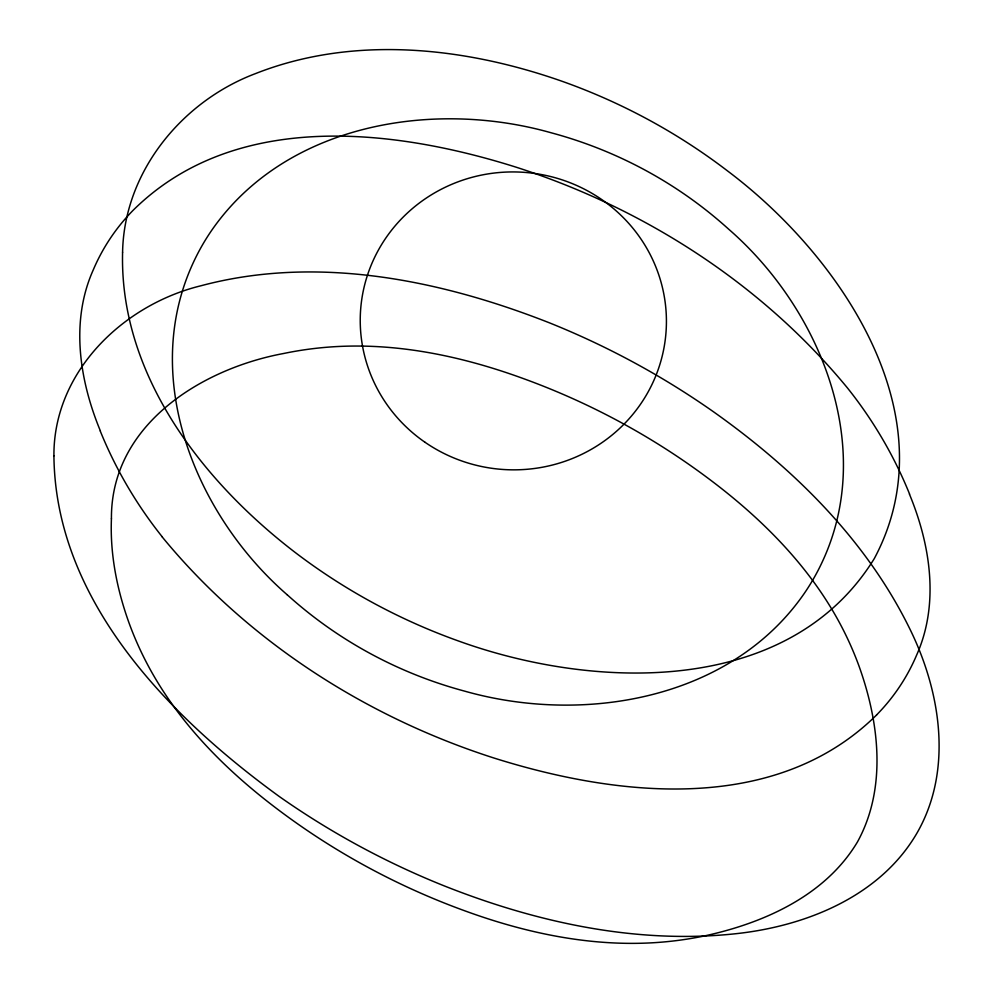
<?xml version="1.0" encoding="UTF-8"?>
<svg xmlns="http://www.w3.org/2000/svg" width="993" height="993" viewBox="0 0 993 993"><rect width="100%" height="100%" fill="white"/><g stroke="black" fill="none" stroke-linecap="round" stroke-linejoin="round"><path stroke-width="1.49" d="M876.571 715.01C775.421 814.843 617.559 797.056 493.558 757.895C365.796 716.859 247.753 641.081 162.306 537.076M287.213 594.795C195.906 515.404 139.417 377.849 193.561 262.053A227.174 220.992 3.4 0 1 211.596 230.475C285.239 123.964 432.725 99.25 551.003 132.739A425.339 413.758 3.4 0 1 728.626 229.147C819.957 308.5 876.422 446.093 822.278 561.877A227.174 220.992 3.4 0 1 804.256 593.454C730.612 699.953 583.127 724.679 464.836 691.19A425.339 413.758 3.4 0 1 287.225 594.782M909.439 494.154C930.329 544.611 939.626 603.719 916.601 655.157A198.823 193.399 3.4 0 1 876.546 714.985M100.392 430.962C79.502 380.505 70.205 321.397 93.23 269.959A198.823 193.399 3.4 0 1 133.285 210.131C234.373 110.235 392.297 128.085 516.273 167.234C644.035 208.257 762.078 284.035 847.525 388.04A439.142 427.189 3.4 0 1 909.588 494.104M162.38 537.014A439.142 427.189 3.4 0 1 100.243 431.012M53.92 455.849C55.335 600.951 169.182 716.474 279.244 796.485A801.475 779.654 3.4 0 0 443.374 885.545C535.202 922.087 635.148 944.194 734.274 933.879C804.913 926.593 880.27 896.791 917.271 832.568C953.454 769.19 940.359 690.11 909.154 627.551C865.561 539.298 793.308 468.361 713.756 411.971A801.475 779.654 3.4 0 0 549.625 322.911C440.197 279.803 316.941 254.754 201.033 285.748C123.095 304.69 53.324 371.941 53.92 455.849M111.427 518.743C109.938 554.566 117.162 590.314 129.375 623.877A343.429 334.082 3.4 0 0 145.785 661.177C176.369 720.595 224.381 769.116 277.308 809.047A708.059 688.782 3.4 0 0 465.072 910.916C528.202 933.954 595.85 947.93 663.262 942.009A343.429 334.082 3.4 0 0 704.434 935.94C763.543 923.155 825.307 895.835 857.48 841.903C887.27 787.734 879.041 721.501 858.808 665.533A343.429 334.082 3.4 0 0 842.412 628.234C811.827 568.828 763.816 520.295 710.889 480.364A708.059 688.782 3.4 0 0 523.125 378.494C459.982 355.457 392.334 341.48 324.922 347.413A343.429 334.082 3.4 0 0 283.762 353.471C201.256 368.726 110.757 424.954 111.427 518.743M122.586 252.272C119.421 374.349 201.765 480.525 294.201 551.711A598.295 582.01 3.4 0 0 459.188 641.242C594.248 689.936 788.914 696.937 874.312 558.562C950.301 416.166 840.488 255.809 727.658 171.019A598.295 582.01 3.4 0 0 562.671 81.488C464.972 47.031 353.756 34.829 255.449 73.619C181.781 101.373 124.026 171.988 122.586 252.272M424.781 442.108A153.096 148.925 3.4 0 0 665.757 335.237A153.096 148.925 3.4 0 0 449.457 185.319A153.096 148.925 3.4 0 0 424.781 442.108"/></g></svg>
